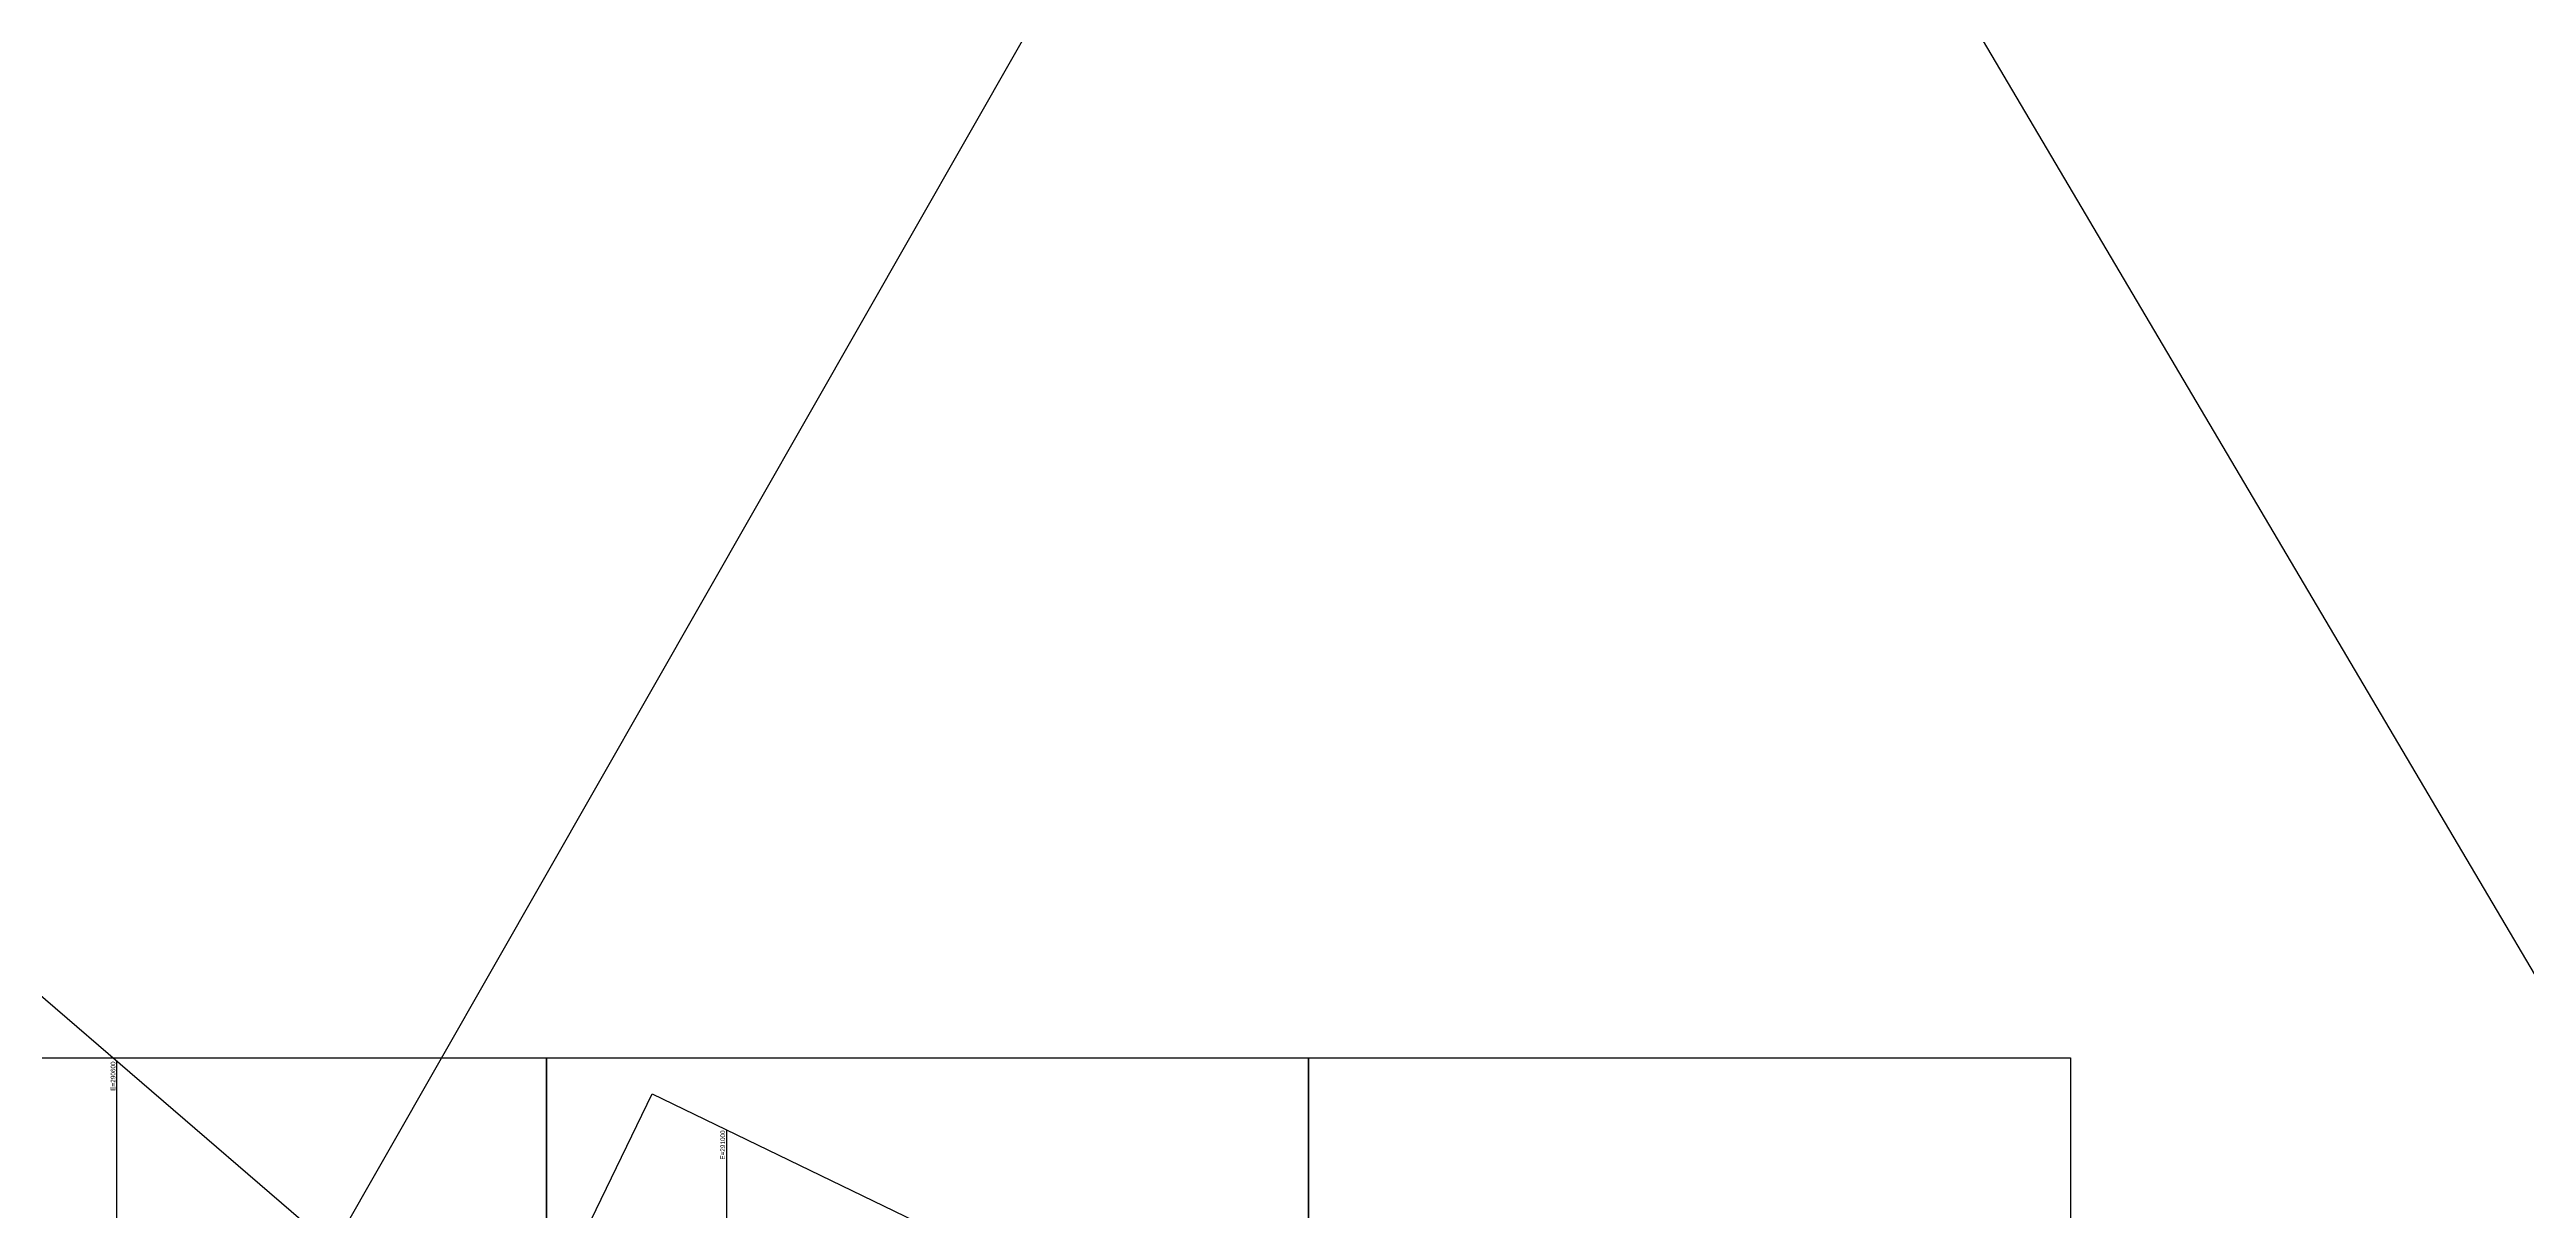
# Model space of a CAD drawing. Header units: metres. Extents: x 286076 to 340267, y 7379330 to 7467005.
# Drawn here: x 290556 to 292181, y 7463853 to 7464614 of the extents above; entities that cross this region are included whole.
import ezdxf
from ezdxf.enums import TextEntityAlignment as Align

# ---------------------------------------------------------------- set-up
doc = ezdxf.new("R2010")
doc.units = ezdxf.units.M
doc.header["$LTSCALE"] = 10
for name, color, linetype in [('A-IMAGENS', 255, 'Continuous'), ('F-MALHA', 8, 'Continuous'), ('f-malha-txt', 8, 'Continuous')]:
    doc.layers.add(name, color=color, linetype=linetype)
doc.layers.add('A-VIEWPORTS', color=2, linetype='Continuous', plot=False)
doc.styles.add('R60', font='arial.ttf', dxfattribs={"height": 1.5})
picture_1 = doc.add_image_def('image14.jpg', size_in_pixel=(5000, 5000))
picture_2 = doc.add_image_def('image16.jpg', size_in_pixel=(5000, 5000))
picture_3 = doc.add_image_def('image18.jpg', size_in_pixel=(5000, 5000))

msp = doc.modelspace()

# ---------------------------------------------------------------- linework, layer by layer
at = {"layer": 'A-VIEWPORTS', "color": 2, "linetype": 'Continuous', "lineweight": -3}
for points in [[(290763.2, 7463052.5), (289740.8, 7463933.4), (290115.5, 7464368.2), (291137.9, 7463487.4)], [(291915.8, 7462824.4), (290701.1, 7463412.5), (290951.3, 7463929.2), (292165.9, 7463341.1)]]:
    msp.add_lwpolyline(points, close=True, dxfattribs=at)
at = {"layer": 'F-MALHA'}
for p, q in [((290600, 7463193.1), (290600, 7463950.8)), ((291000, 7463905.6), (291000, 7463267.8))]:
    msp.add_line(p, q, dxfattribs=at)
msp.add_lwpolyline([(292900.4, 7462798.9), (291503.9, 7465163.3), (290569, 7463525.4)], dxfattribs=at)

# ---------------------------------------------------------------- texts
at = {"layer": 'f-malha-txt', "style": 'R60'}
for s, p in [('E=290600', (290600, 7463950.5)), ('E=291000', (291000, 7463905.3))]:
    msp.add_text(s, height=3, rotation=90, dxfattribs=at).set_placement(p, align=Align.BOTTOM_RIGHT)

# ---------------------------------------------------------------- pictures from other files: only their frames are drawn
at = {"layer": 'A-IMAGENS', "transparency": 33554687}
image = msp.add_image(picture_2, insert=(290381.9, 7463452.8), size_in_units=(500, 500), dxfattribs=dict(at, brightness=90))
image.dxf.flags = 6
image = msp.add_image(picture_1, insert=(290881.9, 7463452.8), size_in_units=(500, 500), dxfattribs=dict(at, brightness=90))
image.dxf.flags = 6
image = msp.add_image(picture_3, insert=(291381.9, 7463452.8), size_in_units=(500, 500), dxfattribs=dict(at, brightness=90))
image.dxf.flags = 6

doc.saveas('drawing.dxf')
